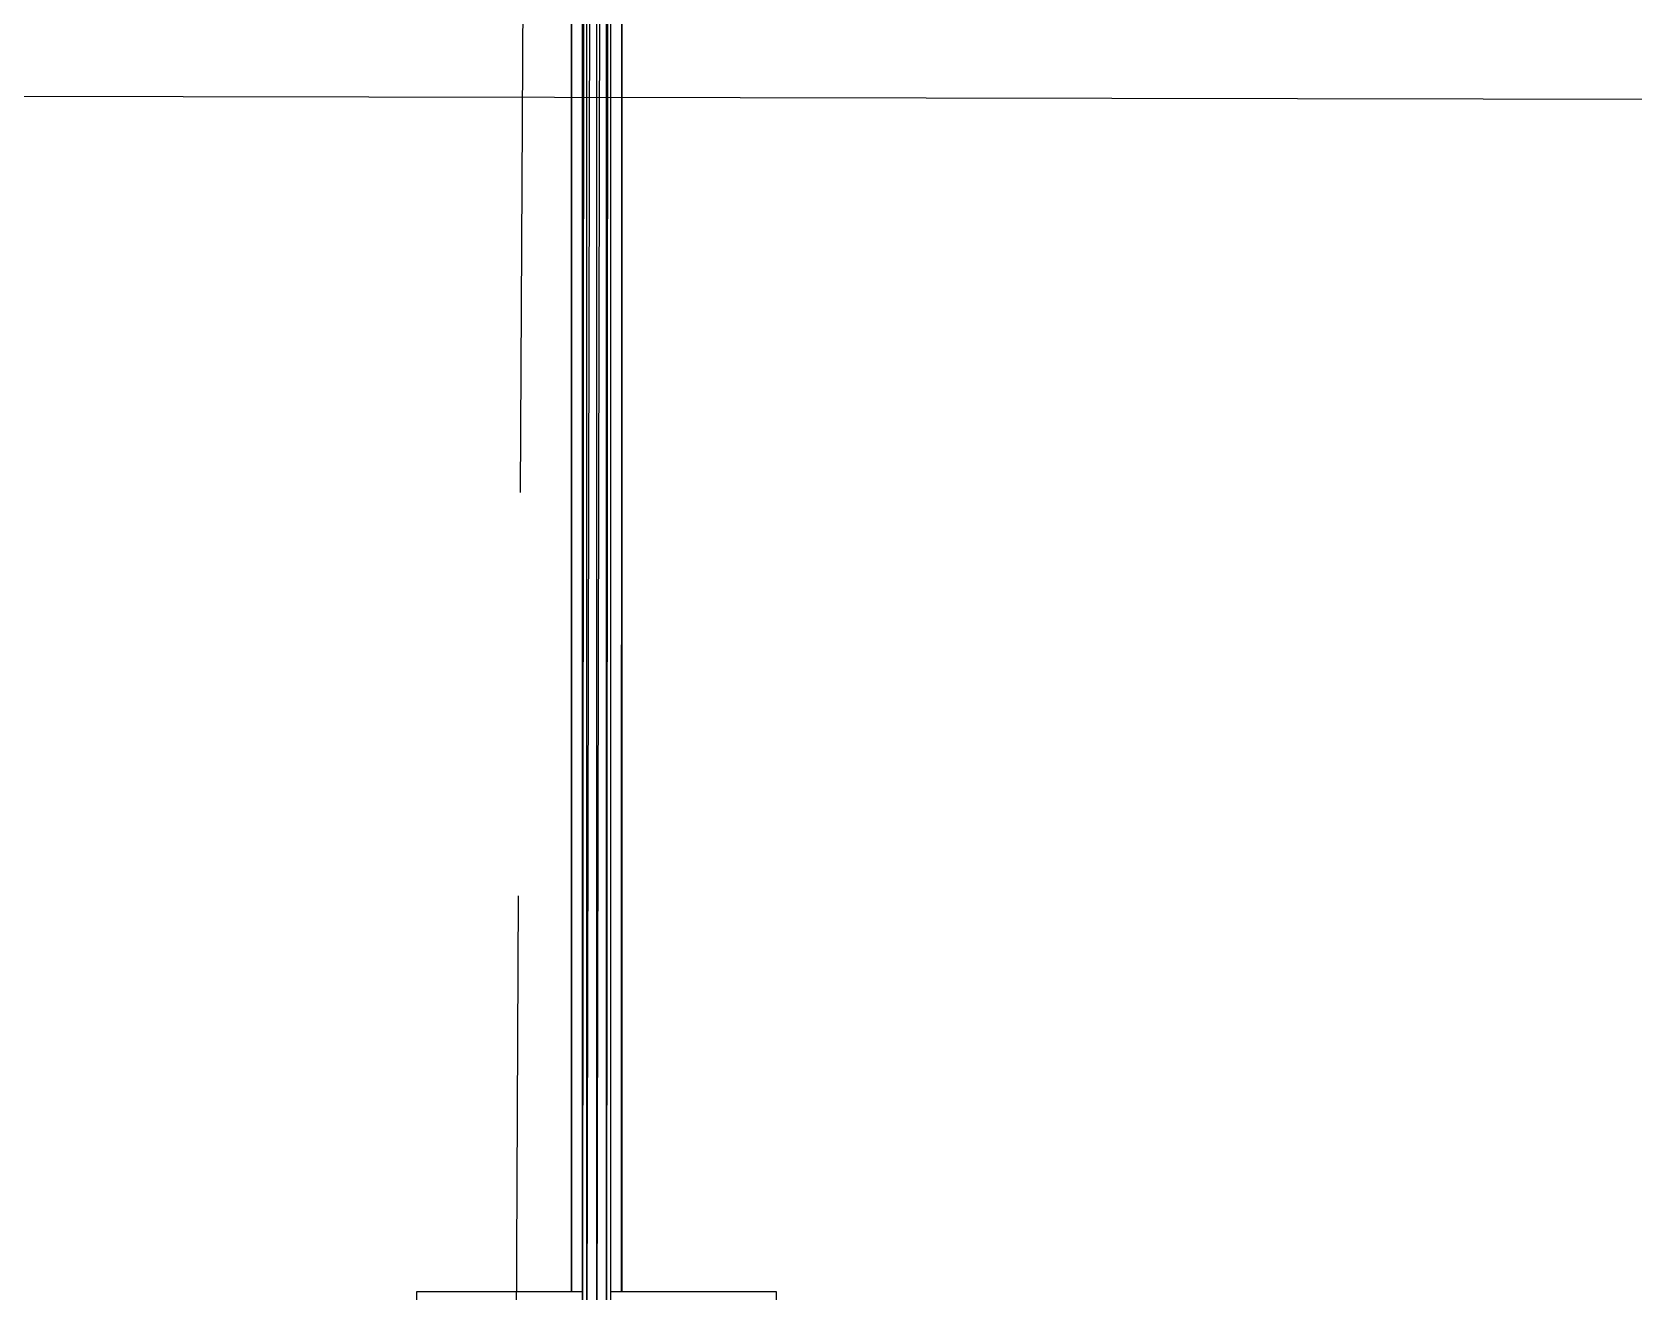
# Model space of a CAD drawing. Header units: millimetres. Extents: x -4997 to -4876, y -8737 to -8661.
# Drawn here: x -4916.571 to -4915.31, y -8707.852 to -8706.86 of the extents above; entities that cross this region are included whole.
import ezdxf

# ---------------------------------------------------------------- set-up
doc = ezdxf.new("R2010")
doc.units = ezdxf.units.MM
doc.header["$LTSCALE"] = 0.1
doc.linetypes.add('HIDDEN', pattern=[9.525, 6.35, -3.175])
for name, color, linetype in [('cobertura nova', 4, 'Continuous'), ('imagem', 7, 'Continuous'), ('layout cobertura', 251, 'Continuous'), ('visto', 9, 'Continuous')]:
    doc.layers.add(name, color=color, linetype=linetype)
picture_1 = doc.add_image_def('image1.jpg', size_in_pixel=(1920, 1080))

msp = doc.modelspace()

# ---------------------------------------------------------------- linework, layer by layer
at = {"layer": 'cobertura nova'}
for p, q in [((-4916.146, -8707.8516), (-4916.146, -8704.888)), ((-4916.1459, -8704.888), (-4916.1459, -8707.8516)), ((-4916.1376, -8704.888), (-4916.1376, -8708.0726)), ((-4916.135, -8704.888), (-4916.1376, -8708.0726)), ((-4916.1343, -8704.888), (-4916.1343, -8708.0417)), ((-4916.1281, -8704.888), (-4916.1342, -8708.0417)), ((-4916.1263, -8704.888), (-4916.1263, -8708.0417)), ((-4916.1202, -8704.888), (-4916.1263, -8708.0417)), ((-4916.1184, -8708.0417), (-4916.1158, -8704.888)), ((-4916.1184, -8708.0417), (-4916.1184, -8704.888)), ((-4916.1151, -8708.0726), (-4916.1151, -8704.888)), ((-4916.1064, -8704.888), (-4916.1065, -8707.8516)), ((-4916.1065, -8707.8516), (-4916.1064, -8704.888)), ((-4916.1064, -8704.888), (-4916.1064, -8707.8516)), ((-4916.1064, -8707.8516), (-4916.1064, -8704.888)), ((-4916.2676, -8707.8763), (-4916.2676, -8707.8516)), ((-4916.2676, -8707.8516), (-4916.2258, -8707.8516)), ((-4916.2258, -8707.8516), (-4916.146, -8707.8516)), ((-4916.146, -8707.8516), (-4916.1376, -8707.8516)), ((-4916.1151, -8707.8516), (-4916.1065, -8707.8516)), ((-4916.1065, -8707.8516), (-4916.0267, -8707.8516)), ((-4916.0267, -8707.8516), (-4915.9848, -8707.8516)), ((-4915.9848, -8707.8516), (-4915.9848, -8707.8763))]:
    msp.add_line(p, q, dxfattribs=at)
at = {"layer": 'layout cobertura', "linetype": 'HIDDEN'}
msp.add_line((-4916.3314, -8736.7497), (-4916.0051, -8670.4896), dxfattribs=at)
at = {"layer": 'visto'}
msp.add_line((-4921.9828, -8706.9002), (-4910.2815, -8706.9227), dxfattribs=at)

# ---------------------------------------------------------------- pictures from other files: only their frames are drawn
at = {"layer": 'imagem'}
image = msp.add_image(picture_1, insert=(-4995.0367, -8736.0525), size_in_units=(116.4021, 65.4762), dxfattribs=at)
image.dxf.flags = 7

doc.saveas('drawing.dxf')
